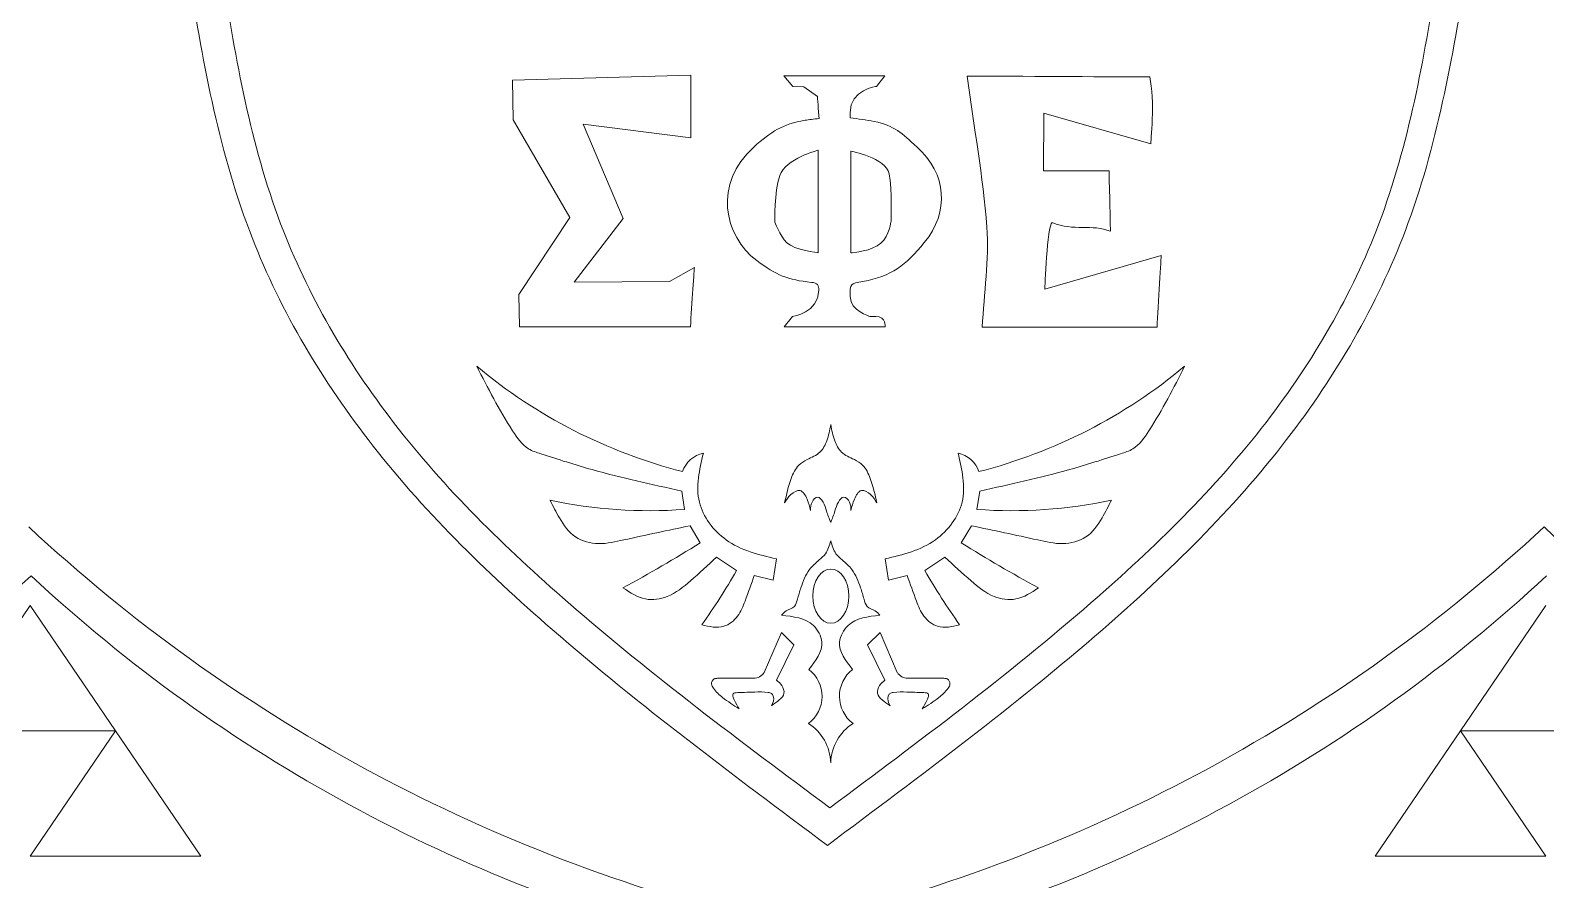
# Model space of a CAD drawing. Header units: inches. Extents: x 0 to 12, y 0 to 12.
# Drawn here: x 8.178 to 9.929, y 8.588 to 9.569 of the extents above; entities that cross this region are included whole.
import ezdxf

# ---------------------------------------------------------------- set-up
doc = ezdxf.new("R2010")
doc.units = ezdxf.units.IN
doc.header["$MEASUREMENT"] = 0

msp = doc.modelspace()

# ---------------------------------------------------------------- linework, layer by layer
at = {"color": 5, "lineweight": 0}
for p, q in [((8.9342, 9.0159), (8.931, 9.0371)), ((9.2721, 9.0159), (9.2753, 9.0371)), ((8.9523, 8.9773), (8.9406, 8.997)), ((9.254, 8.9773), (9.2657, 8.997)), ((8.9944, 8.9452), (8.9712, 8.9606)), ((9.0403, 8.9587), (9.0365, 8.934)), ((9.166, 8.9587), (9.1698, 8.934)), ((9.2119, 8.9452), (9.2351, 8.9606)), ((9.0365, 8.934), (9.0148, 8.9396)), ((9.1698, 8.934), (9.1915, 8.9396)), ((8.1782, 8.9049), (8.0798, 8.7602)), ((8.2767, 8.7602), (8.1782, 8.9049)), ((9.9293, 8.9049), (9.8309, 8.7602)), ((9.0262, 8.8275), (9.0461, 8.8738)), ((9.0461, 8.8738), (9.0605, 8.8594)), ((9.1602, 8.8738), (9.1458, 8.8594)), ((9.1801, 8.8275), (9.1602, 8.8738)), ((9.0605, 8.8594), (9.0405, 8.8186)), ((9.1458, 8.8594), (9.1658, 8.8186)), ((8.9725, 8.8208), (9.0142, 8.8208)), ((9.2338, 8.8208), (9.1921, 8.8208)), ((8.0798, 8.7602), (8.2767, 8.7602)), ((8.2767, 8.7602), (8.1782, 8.6154)), ((8.3751, 8.6154), (8.2767, 8.7602)), ((9.8309, 8.7602), (9.7324, 8.6154)), ((9.9293, 8.6154), (9.8309, 8.7602)), ((9.8309, 8.7602), (10.0278, 8.7602)), ((8.1782, 8.6154), (8.3751, 8.6154)), ((9.7324, 8.6154), (9.9293, 8.6154))]:
    msp.add_line(p, q, dxfattribs=at)
for centre, radius, start, end in [((9.0814, 9.6448), 0.604, 230.1334, 255.6659), ((9.1249, 9.6448), 0.604, 284.3341, 309.8666), ((8.9624, 9.0492), 0.0322, 101.4674, 161.1937), ((9.2439, 9.0492), 0.0322, 18.8063, 78.5326), ((8.8939, 9.565), 0.5506, 257.9267, 274.1924), ((9.3124, 9.565), 0.5506, 265.8076, 282.0733), ((8.1608, 10.2318), 1.4833, 298.2597, 302.2494), ((10.0455, 10.2318), 1.4833, 237.7506, 241.7403), ((6.9479, 10.2628), 1.8077, 284.1261, 312.9293), ((9.4104, 10.2628), 1.8077, 227.0707, 255.8739), ((8.3347, 9.3245), 0.7609, 324.5017, 330.1066), ((8.699, 10.2628), 1.8077, 284.1261, 312.9293), ((9.8716, 9.3245), 0.7609, 209.8934, 215.4983), ((9.0139, 8.8354), 0.0146, 271.0459, 327.1361), ((9.0539, 8.8), 0.0392, 306.8379, 52.1804), ((9.1524, 8.8), 0.0392, 127.8196, 233.1621), ((9.1924, 8.8354), 0.0146, 212.8639, 268.9541), ((9.0471, 8.7214), 0.0561, 1.9204, 57.3192), ((9.1592, 8.7214), 0.0561, 122.6808, 178.0796)]:
    msp.add_arc(centre, radius, start, end, dxfattribs=at)
at = {"color": 250, "lineweight": 0}
for centre, start, end in [((9.4725, 10.389), 227.0707, 255.8739), ((8.6315, 10.389), 284.1261, 312.9293), ((11.2235, 10.389), 227.0707, 255.8739)]:
    msp.add_arc(centre, 1.9029, start, end, dxfattribs=at)
at = {"color": 5, "lineweight": 0}
msp.add_ellipse((9.1032, 8.9157), major_axis=(0, 0.0313), ratio=0.665933, dxfattribs=at)
at = {"color": 250, "lineweight": 0}
for points in [[(9.0993, 8.6278), (8.9912, 8.7083), (8.8013, 8.8495), (8.5643, 9.0805), (8.4107, 9.343), (8.3769, 9.5376), (8.3602, 9.6406)], [(9.0993, 8.6278), (9.2074, 8.7083), (9.3973, 8.8495), (9.6343, 9.0805), (9.7878, 9.343), (9.8217, 9.5376), (9.8384, 9.6406)]]:
    msp.add_open_spline(points, degree=3, knots=[0, 0, 0, 0, 0.0808468, 0.1419248, 0.197496, 0.2597021, 0.2597021, 0.2597021, 0.2597021], dxfattribs=at)
at = {"color": 5, "lineweight": 0}
for points, knots in [([(9.102, 8.6712), (8.9993, 8.7476), (8.819, 8.8819), (8.5938, 9.1013), (8.4479, 9.3506), (8.4157, 9.5355), (8.3999, 9.6333)], [0, 0, 0, 0, 0.0808468, 0.1419248, 0.197496, 0.2597021, 0.2597021, 0.2597021, 0.2597021]), ([(9.102, 8.6712), (9.2048, 8.7476), (9.3851, 8.8819), (9.6103, 9.1013), (9.7562, 9.3506), (9.7884, 9.5355), (9.8042, 9.6333)], [0, 0, 0, 0, 0.0808468, 0.1419248, 0.197496, 0.2597021, 0.2597021, 0.2597021, 0.2597021]), ([(8.931, 9.0371), (8.8961, 9.0447), (8.8411, 9.0567), (8.7833, 9.0752), (8.7493, 9.0862), (8.7238, 9.1231), (8.7069, 9.1562), (8.6942, 9.1812)], [0, 0, 0, 0, 0.02753964, 0.04351363, 0.0474821, 0.05463243, 0.07669562, 0.07669562, 0.07669562, 0.07669562]), ([(9.2753, 9.0371), (9.3102, 9.0447), (9.3652, 9.0567), (9.423, 9.0752), (9.457, 9.0862), (9.4825, 9.1231), (9.4994, 9.1562), (9.5121, 9.1812)], [0, 0, 0, 0, 0.02753964, 0.04351363, 0.0474821, 0.05463243, 0.07669562, 0.07669562, 0.07669562, 0.07669562]), ([(9.1032, 9.1138), (9.102, 9.1075), (9.0998, 9.0963), (9.0915, 9.0801), (9.0774, 9.0746), (9.0639, 9.0665), (9.0552, 9.0481), (9.052, 9.0329), (9.0499, 9.0234)], [0, 0, 0, 0, 0.00496667, 0.00889983, 0.01334248, 0.01630321, 0.02086423, 0.02843291, 0.02843291, 0.02843291, 0.02843291]), ([(9.1032, 9.1138), (9.1043, 9.1075), (9.1065, 9.0963), (9.1148, 9.0801), (9.1289, 9.0746), (9.1424, 9.0665), (9.1511, 9.0481), (9.1543, 9.0329), (9.1564, 9.0234)], [0, 0, 0, 0, 0.00496667, 0.00889983, 0.01334248, 0.01630321, 0.02086423, 0.02843291, 0.02843291, 0.02843291, 0.02843291]), ([(9.0403, 8.9587), (9.0197, 8.9636), (8.9816, 8.9727), (8.9427, 9.0244), (8.9515, 9.0616), (8.956, 9.0808)], [0, 0, 0, 0, 0.01607831, 0.02987121, 0.04449574, 0.04449574, 0.04449574, 0.04449574]), ([(9.166, 8.9587), (9.1866, 8.9636), (9.2247, 8.9727), (9.2636, 9.0244), (9.2548, 9.0616), (9.2503, 9.0808)], [0, 0, 0, 0, 0.01607831, 0.02987121, 0.04449574, 0.04449574, 0.04449574, 0.04449574]), ([(9.0798, 9.0148), (9.0787, 9.019), (9.0768, 9.0271), (9.069, 9.0411), (9.0558, 9.0333), (9.0519, 9.0267), (9.0499, 9.0234)], [0, 0, 0, 0, 0.00351206, 0.00679766, 0.00978558, 0.01288207, 0.01288207, 0.01288207, 0.01288207]), ([(9.1265, 9.0148), (9.1276, 9.019), (9.1295, 9.0271), (9.1374, 9.0411), (9.1505, 9.0333), (9.1544, 9.0267), (9.1564, 9.0234)], [0, 0, 0, 0, 0.00351206, 0.00679766, 0.00978558, 0.01288207, 0.01288207, 0.01288207, 0.01288207]), ([(8.9406, 8.997), (8.9151, 8.9917), (8.88, 8.9844), (8.8358, 8.9741), (8.806, 8.9815), (8.7899, 9.0043), (8.7822, 9.0197), (8.7788, 9.0266)], [0, 0, 0, 0, 0.02023305, 0.02779216, 0.03497388, 0.04239776, 0.04841567, 0.04841567, 0.04841567, 0.04841567]), ([(9.1032, 9.0007), (9.1014, 9.0052), (9.0983, 9.0132), (9.0957, 9.0234), (9.0881, 9.033), (9.08, 9.024), (9.0798, 9.018), (9.0798, 9.0148)], [0, 0, 0, 0, 0.00367448, 0.00651244, 0.00872326, 0.0109429, 0.0134626, 0.0134626, 0.0134626, 0.0134626]), ([(9.1032, 9.0007), (9.1049, 9.0052), (9.108, 9.0132), (9.1106, 9.0234), (9.1182, 9.033), (9.1263, 9.024), (9.1265, 9.018), (9.1265, 9.0148)], [0, 0, 0, 0, 0.00367448, 0.00651244, 0.00872326, 0.0109429, 0.0134626, 0.0134626, 0.0134626, 0.0134626]), ([(9.2657, 8.997), (9.2912, 8.9917), (9.3263, 8.9844), (9.3705, 8.9741), (9.4003, 8.9815), (9.4164, 9.0043), (9.4241, 9.0197), (9.4275, 9.0266)], [0, 0, 0, 0, 0.02023305, 0.02779216, 0.03497388, 0.04239776, 0.04841567, 0.04841567, 0.04841567, 0.04841567]), ([(9.1032, 8.9795), (9.1017, 8.9742), (9.0992, 8.9656), (9.0884, 8.9563), (9.076, 8.9454), (9.0694, 8.9281), (9.0651, 8.9139), (9.0621, 8.902), (9.052, 8.8999), (9.0479, 8.8954), (9.0463, 8.8936)], [0, 0, 0, 0, 0.00412311, 0.00675957, 0.01082209, 0.01687384, 0.02044886, 0.02277519, 0.025562, 0.02745838, 0.02745838, 0.02745838, 0.02745838]), ([(9.1032, 8.9795), (9.1046, 8.9742), (9.1071, 8.9656), (9.1179, 8.9563), (9.1303, 8.9454), (9.1369, 8.9281), (9.1412, 8.9139), (9.1442, 8.902), (9.1543, 8.8999), (9.1584, 8.8954), (9.16, 8.8936)], [0, 0, 0, 0, 0.00412311, 0.00675957, 0.01082209, 0.01687384, 0.02044886, 0.02277519, 0.025562, 0.02745838, 0.02745838, 0.02745838, 0.02745838]), ([(8.9712, 8.9606), (8.9613, 8.9514), (8.9434, 8.935), (8.9178, 8.9138), (8.887, 8.9094), (8.8714, 8.9197), (8.8631, 8.9253)], [0, 0, 0, 0, 0.01052872, 0.01884852, 0.02537562, 0.03288337, 0.03288337, 0.03288337, 0.03288337]), ([(9.2351, 8.9606), (9.2451, 8.9514), (9.2629, 8.935), (9.2885, 8.9138), (9.3193, 8.9094), (9.3349, 8.9197), (9.3432, 8.9253)], [0, 0, 0, 0, 0.01052872, 0.01884852, 0.02537562, 0.03288337, 0.03288337, 0.03288337, 0.03288337]), ([(9.0148, 8.9396), (9.0113, 8.9297), (9.0057, 8.9137), (8.997, 8.8917), (8.9784, 8.8768), (8.9629, 8.8805), (8.9542, 8.8826)], [0, 0, 0, 0, 0.00813648, 0.01321573, 0.01827977, 0.02485473, 0.02485473, 0.02485473, 0.02485473]), ([(9.1915, 8.9396), (9.195, 8.9297), (9.2006, 8.9137), (9.2093, 8.8917), (9.2279, 8.8768), (9.2434, 8.8805), (9.2521, 8.8826)], [0, 0, 0, 0, 0.00813648, 0.01321573, 0.01827977, 0.02485473, 0.02485473, 0.02485473, 0.02485473]), ([(9.0779, 8.8309), (9.0859, 8.8412), (9.0987, 8.8577), (9.0812, 8.8898), (9.0599, 8.8921), (9.0463, 8.8936)], [0, 0, 0, 0, 0.00906876, 0.01459213, 0.02458282, 0.02458282, 0.02458282, 0.02458282]), ([(9.1284, 8.8309), (9.1204, 8.8412), (9.1076, 8.8577), (9.1251, 8.8898), (9.1464, 8.8921), (9.16, 8.8936)], [0, 0, 0, 0, 0.00906876, 0.01459213, 0.02458282, 0.02458282, 0.02458282, 0.02458282]), ([(8.9974, 8.7856), (8.9908, 8.7897), (8.98, 8.7965), (8.9693, 8.8063), (8.9642, 8.8144), (8.9674, 8.8206), (8.971, 8.8207), (8.9725, 8.8208)], [0, 0, 0, 0, 0.00596177, 0.00986587, 0.01130521, 0.01296865, 0.01403095, 0.01403095, 0.01403095, 0.01403095]), ([(9.0405, 8.8186), (9.0427, 8.8168), (9.0474, 8.813), (9.0519, 8.7989), (9.04, 8.7937), (9.0347, 8.7891), (9.0346, 8.7889)], [0, 0, 0, 0, 0.002263082, 0.004672888, 0.009805081, 0.009973743, 0.009973743, 0.009973743, 0.009973743]), ([(9.1658, 8.8186), (9.1636, 8.8168), (9.1589, 8.813), (9.1544, 8.7989), (9.1663, 8.7937), (9.1716, 8.7891), (9.1717, 8.7889)], [0, 0, 0, 0, 0.002263082, 0.004672888, 0.009805081, 0.009973743, 0.009973743, 0.009973743, 0.009973743]), ([(9.2089, 8.7856), (9.2155, 8.7897), (9.2263, 8.7965), (9.237, 8.8063), (9.2421, 8.8144), (9.2389, 8.8206), (9.2353, 8.8207), (9.2338, 8.8208)], [0, 0, 0, 0, 0.00596177, 0.00986587, 0.01130521, 0.01296865, 0.01403095, 0.01403095, 0.01403095, 0.01403095]), ([(8.9974, 8.7856), (8.9955, 8.7887), (8.9929, 8.7931), (8.9903, 8.7985), (8.9896, 8.804), (9.0018, 8.8044), (9.0136, 8.805), (9.0269, 8.8051), (9.0349, 8.8037), (9.0385, 8.7979), (9.0366, 8.7924), (9.0346, 8.7889)], [0, 0, 0, 0, 0.00278599, 0.00388366, 0.00486863, 0.00626844, 0.01134116, 0.01538852, 0.01640716, 0.01732059, 0.0203083, 0.0203083, 0.0203083, 0.0203083]), ([(9.2089, 8.7856), (9.2108, 8.7887), (9.2134, 8.7931), (9.216, 8.7985), (9.2167, 8.804), (9.2045, 8.8044), (9.1927, 8.805), (9.1794, 8.8051), (9.1714, 8.8037), (9.1678, 8.7979), (9.1697, 8.7924), (9.1717, 8.7889)], [0, 0, 0, 0, 0.00278599, 0.00388366, 0.00486863, 0.00626844, 0.01134116, 0.01538852, 0.01640716, 0.01732059, 0.0203083, 0.0203083, 0.0203083, 0.0203083])]:
    msp.add_open_spline(points, degree=3, knots=knots, dxfattribs=at)
at = {"color": 2, "lineweight": 0}
for points, knots in [([(8.817, 9.4608), (8.817, 9.4608), (8.8634, 9.3519), (8.8634, 9.3519), (8.8634, 9.3519), (8.8067, 9.2785), (8.8067, 9.2785), (8.8067, 9.2785), (8.9168, 9.2792), (8.9168, 9.2792), (8.9168, 9.2792), (8.9456, 9.2954), (8.9456, 9.2954), (8.9456, 9.2954), (8.9426, 9.2516), (8.941, 9.2268), (8.868, 9.2268), (8.7435, 9.2268), (8.7435, 9.2268), (8.7435, 9.2268), (8.7427, 9.2642), (8.7427, 9.2642), (8.7427, 9.2642), (8.8018, 9.3533), (8.8018, 9.3533), (8.8018, 9.3533), (8.7361, 9.466), (8.7361, 9.466), (8.7361, 9.466), (8.7356, 9.5118), (8.7356, 9.5118), (8.7356, 9.5118), (8.9414, 9.5175), (8.9414, 9.5175), (8.9415, 9.4934), (8.9415, 9.4694), (8.9415, 9.4453), (8.9415, 9.4453), (8.817, 9.4608), (8.817, 9.4608)], [0, 0, 0, 0, 1, 1, 1, 2, 2, 2, 3, 3, 3, 4, 4, 4, 5, 5, 5, 6, 6, 6, 7, 7, 7, 8, 8, 8, 9, 9, 9, 10, 10, 10, 11, 11, 11, 12, 12, 12, 13, 13, 13, 13]), ([(9.1657, 9.5168), (9.1657, 9.5168), (9.1562, 9.5046), (9.1562, 9.5046), (9.1562, 9.5046), (9.1255, 9.5006), (9.1256, 9.4745), (9.1257, 9.4727), (9.1256, 9.4708), (9.1256, 9.4684), (9.1351, 9.4669), (9.1443, 9.4658), (9.1534, 9.464), (9.1767, 9.4595), (9.1852, 9.4504), (9.2029, 9.4345), (9.2373, 9.4035), (9.2405, 9.36), (9.2113, 9.3241), (9.1898, 9.2977), (9.1732, 9.2851), (9.1404, 9.2793), (9.1256, 9.2767), (9.1255, 9.277), (9.1256, 9.2619), (9.1258, 9.2449), (9.1483, 9.2389), (9.1483, 9.2389), (9.1483, 9.2389), (9.153, 9.2388), (9.1554, 9.2388), (9.1672, 9.2387), (9.166, 9.2267), (9.166, 9.2267), (9.166, 9.2267), (9.0494, 9.2267), (9.0494, 9.2267), (9.0494, 9.2267), (9.0591, 9.2388), (9.0591, 9.2388), (9.0591, 9.2388), (9.0891, 9.2431), (9.0894, 9.2687), (9.0894, 9.2751), (9.0884, 9.2775), (9.0808, 9.2782), (9.0538, 9.2809), (9.0401, 9.2866), (9.0177, 9.3033), (8.9797, 9.3318), (8.967, 9.3928), (9.0142, 9.4344), (9.0347, 9.4525), (9.047, 9.4609), (9.0735, 9.4654), (9.0784, 9.4662), (9.0833, 9.4667), (9.0896, 9.4676), (9.0891, 9.476), (9.0878, 9.4928), (9.0878, 9.4928), (9.0878, 9.4928), (9.0719, 9.5041), (9.0719, 9.5041), (9.0719, 9.5041), (9.0592, 9.5046), (9.0592, 9.5046), (9.0592, 9.5046), (9.0491, 9.5168), (9.0491, 9.5168), (9.0491, 9.5168), (9.1657, 9.5168), (9.1657, 9.5168)], [0, 0, 0, 0, 1, 1, 1, 2, 2, 2, 3, 3, 3, 4, 4, 4, 5, 5, 5, 6, 6, 6, 7, 7, 7, 8, 8, 8, 9, 9, 9, 10, 10, 10, 11, 11, 11, 12, 12, 12, 13, 13, 13, 14, 14, 14, 15, 15, 15, 16, 16, 16, 17, 17, 17, 18, 18, 18, 19, 19, 19, 20, 20, 20, 21, 21, 21, 22, 22, 22, 23, 23, 23, 24, 24, 24, 24]), ([(9.4717, 9.5155), (9.4781, 9.4895), (9.4729, 9.4383), (9.4729, 9.4383), (9.4729, 9.4383), (9.3495, 9.4738), (9.3495, 9.4738), (9.3495, 9.4738), (9.3491, 9.4072), (9.3491, 9.4072), (9.3491, 9.4072), (9.4247, 9.4072), (9.4247, 9.4072), (9.4247, 9.4072), (9.4263, 9.3508), (9.4263, 9.3372), (9.4052, 9.346), (9.3841, 9.3368), (9.3591, 9.3473), (9.3531, 9.3436), (9.3506, 9.2703), (9.3506, 9.2703), (9.3506, 9.2703), (9.4851, 9.3093), (9.4851, 9.3093), (9.4851, 9.3093), (9.4816, 9.2509), (9.4802, 9.2264), (9.4057, 9.2264), (9.336, 9.2264), (9.2782, 9.2264), (9.2803, 9.2658), (9.2863, 9.3042), (9.2835, 9.342), (9.2791, 9.4004), (9.2686, 9.4584), (9.2607, 9.5165), (9.3251, 9.5165), (9.4074, 9.5155), (9.4717, 9.5155)], [0, 0, 0, 0, 1, 1, 1, 2, 2, 2, 3, 3, 3, 4, 4, 4, 5, 5, 5, 6, 6, 6, 7, 7, 7, 8, 8, 8, 9, 9, 9, 10, 10, 10, 11, 11, 11, 12, 12, 12, 13, 13, 13, 13]), ([(9.0888, 9.4309), (9.0888, 9.4309), (9.0508, 9.4213), (9.0443, 9.4015), (9.0378, 9.3818), (9.0384, 9.3484), (9.0384, 9.3484), (9.0384, 9.3484), (9.0439, 9.3325), (9.0525, 9.324), (9.0611, 9.3155), (9.0888, 9.3124), (9.0888, 9.3124), (9.0888, 9.3124), (9.0888, 9.4309), (9.0888, 9.4309)], [0, 0, 0, 0, 1, 1, 1, 2, 2, 2, 3, 3, 3, 4, 4, 4, 5, 5, 5, 5]), ([(9.1264, 9.3121), (9.1281, 9.3121), (9.1512, 9.3145), (9.1611, 9.3234), (9.171, 9.3324), (9.1728, 9.3486), (9.1728, 9.3486), (9.1728, 9.3486), (9.1743, 9.3846), (9.1706, 9.4035), (9.167, 9.4224), (9.1263, 9.4298), (9.1263, 9.4298), (9.1263, 9.4298), (9.1264, 9.3666), (9.1264, 9.3121)], [0, 0, 0, 0, 1, 1, 1, 2, 2, 2, 3, 3, 3, 4, 4, 4, 5, 5, 5, 5])]:
    msp.add_open_spline(points, degree=3, knots=knots, dxfattribs=at)

doc.saveas('drawing.dxf')
